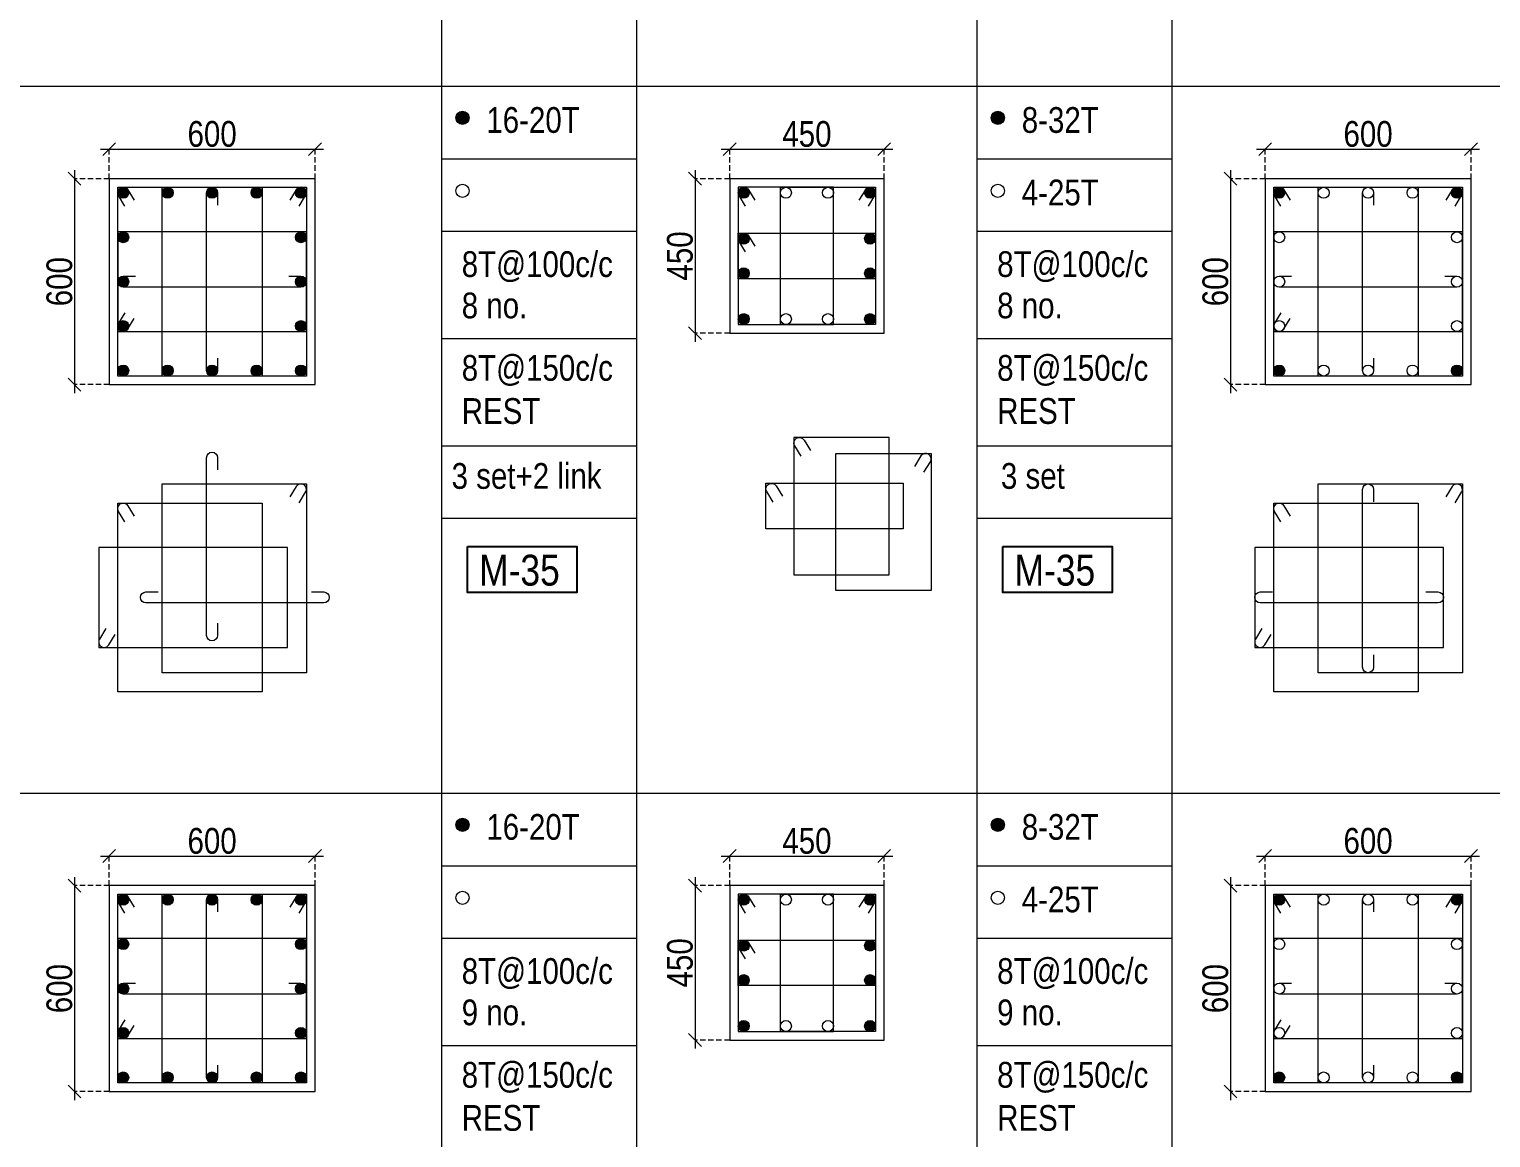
# Model space of a CAD drawing. Header units: millimetres. Extents: x 1112055 to 3390982, y -148532 to 766891.
# Drawn here: x 2287195 to 2304231, y 639480 to 652401 of the extents above; entities that cross this region are included whole.
import ezdxf
from ezdxf.enums import TextEntityAlignment as Align

# ---------------------------------------------------------------- set-up
doc = ezdxf.new("R2010")
doc.units = ezdxf.units.MM
doc.header["$PDMODE"] = 35
doc.header["$PDSIZE"] = -25
doc.linetypes.add('DASHED2', pattern=[0.375, 0.25, -0.125])
doc.linetypes.add('Hidden', pattern=[9.525, 6.35, -3.175])
for name, color, linetype, lineweight in [('B COL. SIZE DIM', 220, 'Continuous', 25), ('B COLSCH', 204, 'Continuous', 20), ('B COLUMN', 1, 'Hidden', 9), ('B STEEL', 34, 'Continuous', 15)]:
    doc.layers.add(name, color=color, linetype=linetype, lineweight=lineweight)
doc.layers.add('B TEXT', color=7, linetype='Continuous')
doc.styles.add('dim inside', font='romans.shx', dxfattribs={"width": 0.8, "height": 125})
doc.styles.add('SWINC', font='swissc.ttf')
doc.dimstyles.new('dim inside', dxfattribs={"dimtxt": 125, "dimasz": 100, "dimexe": 0, "dimexo": 0, "dimgap": 10, "dimtad": 0, "dimdec": 0, "dimzin": 0, "dimdsep": 46, "dimtxsty": 'dim inside', "dimblk": 'SMALL', "dimcen": 0.09, "dimadec": 0, "dimazin": 0, "dimtfac": 1, "dimtdec": 0, "dimtofl": 0, "dimtmove": 0, "dimatfit": 3, "dimfxl": 1, "dimtolj": 1, "dimtzin": 0, "dimarcsym": 2})

# ---------------------------------------------------------------- blocks, each defined once
blk = doc.blocks.new('_Oblique')
at = {"color": 0, "linetype": 'ByBlock', "lineweight": -2}
blk.add_line((-0.5, -0.5), (0.5, 0.5), dxfattribs=at)
blk = doc.blocks.new('*D3094')
at = {"layer": 'B COL. SIZE DIM', "color": 250, "lineweight": 9, "ltscale": 250, "transparency": 16777216}
blk.add_line((2288027, 642764), (2290627, 642764), dxfattribs=at)
at = {"layer": 'B COL. SIZE DIM', "color": 250, "linetype": 'DASHED2', "lineweight": 9, "ltscale": 250, "transparency": 16777216}
for p, q in [((2288127, 642419), (2288127, 642764)), ((2290527, 642419), (2290527, 642764))]:
    blk.add_line(p, q, dxfattribs=at)
at = {"layer": 'Defpoints', "color": 0, "transparency": 16777216}
for p in [(2290527, 642764), (2288127, 642419), (2290527, 642419)]:
    blk.add_point(p, dxfattribs=at)
at = {"layer": 'B COL. SIZE DIM', "color": 250, "lineweight": 9, "transparency": 16777216, "xscale": 150, "yscale": 150, "zscale": 150, "rotation": 180}
blk.add_blockref('_Oblique', (2288127, 642764), dxfattribs=at)
at = {"layer": 'B COL. SIZE DIM', "color": 250, "lineweight": 9, "transparency": 16777216, "xscale": 150, "yscale": 150, "zscale": 150}
blk.add_blockref('_Oblique', (2290527, 642764), dxfattribs=at)
at = {"layer": 'B COL. SIZE DIM', "color": 6, "transparency": 16777216, "insert": (2289327, 642939), "char_height": 300, "attachment_point": 5, "style": 'SWINC'}
blk.add_mtext('\\A1;600', dxfattribs=at)
blk = doc.blocks.new('*D3095')
at = {"layer": 'B COL. SIZE DIM', "color": 250, "lineweight": 9, "ltscale": 250, "transparency": 16777216}
blk.add_line((2287723, 642519), (2287723, 639919), dxfattribs=at)
at = {"layer": 'B COL. SIZE DIM', "color": 250, "linetype": 'DASHED2', "lineweight": 9, "ltscale": 250, "transparency": 16777216}
for p, q in [((2288127, 642419), (2287723, 642419)), ((2288127, 640019), (2287723, 640019))]:
    blk.add_line(p, q, dxfattribs=at)
at = {"layer": 'Defpoints', "color": 0, "transparency": 16777216}
for p in [(2288127, 642419), (2287723, 640019), (2288127, 640019)]:
    blk.add_point(p, dxfattribs=at)
at = {"layer": 'B COL. SIZE DIM', "color": 250, "lineweight": 9, "transparency": 16777216, "xscale": 150, "yscale": 150, "zscale": 150}
for p, rotation in [((2287723, 642419), 90), ((2287723, 640019), 270)]:
    blk.add_blockref('_Oblique', p, dxfattribs=dict(at, rotation=rotation))
at = {"layer": 'B COL. SIZE DIM', "color": 6, "transparency": 16777216, "insert": (2287548, 641219), "char_height": 300, "attachment_point": 5, "rotation": 90, "style": 'SWINC'}
blk.add_mtext('\\A1;600', dxfattribs=at)
blk = doc.blocks.new('*D3096')
at = {"layer": 'B COL. SIZE DIM', "color": 250, "lineweight": 9, "ltscale": 250, "transparency": 16777216}
blk.add_line((2288027, 651004), (2290627, 651004), dxfattribs=at)
at = {"layer": 'B COL. SIZE DIM', "color": 250, "linetype": 'DASHED2', "lineweight": 9, "ltscale": 250, "transparency": 16777216}
for p, q in [((2288127, 650659), (2288127, 651004)), ((2290527, 650659), (2290527, 651004))]:
    blk.add_line(p, q, dxfattribs=at)
at = {"layer": 'Defpoints', "color": 0, "transparency": 16777216}
for p in [(2290527, 651004), (2288127, 650659), (2290527, 650659)]:
    blk.add_point(p, dxfattribs=at)
at = {"layer": 'B COL. SIZE DIM', "color": 250, "lineweight": 9, "transparency": 16777216, "xscale": 150, "yscale": 150, "zscale": 150, "rotation": 180}
blk.add_blockref('_Oblique', (2288127, 651004), dxfattribs=at)
at = {"layer": 'B COL. SIZE DIM', "color": 250, "lineweight": 9, "transparency": 16777216, "xscale": 150, "yscale": 150, "zscale": 150}
blk.add_blockref('_Oblique', (2290527, 651004), dxfattribs=at)
at = {"layer": 'B COL. SIZE DIM', "color": 6, "transparency": 16777216, "insert": (2289327, 651179), "char_height": 300, "attachment_point": 5, "style": 'SWINC'}
blk.add_mtext('\\A1;600', dxfattribs=at)
blk = doc.blocks.new('*D3097')
at = {"layer": 'B COL. SIZE DIM', "color": 250, "lineweight": 9, "ltscale": 250, "transparency": 16777216}
blk.add_line((2287723, 650759), (2287723, 648159), dxfattribs=at)
at = {"layer": 'B COL. SIZE DIM', "color": 250, "linetype": 'DASHED2', "lineweight": 9, "ltscale": 250, "transparency": 16777216}
for p, q in [((2288127, 650659), (2287723, 650659)), ((2288127, 648259), (2287723, 648259))]:
    blk.add_line(p, q, dxfattribs=at)
at = {"layer": 'Defpoints', "color": 0, "transparency": 16777216}
for p in [(2288127, 650659), (2287723, 648259), (2288127, 648259)]:
    blk.add_point(p, dxfattribs=at)
at = {"layer": 'B COL. SIZE DIM', "color": 250, "lineweight": 9, "transparency": 16777216, "xscale": 150, "yscale": 150, "zscale": 150}
for p, rotation in [((2287723, 650659), 90), ((2287723, 648259), 270)]:
    blk.add_blockref('_Oblique', p, dxfattribs=dict(at, rotation=rotation))
at = {"layer": 'B COL. SIZE DIM', "color": 6, "transparency": 16777216, "insert": (2287548, 649459), "char_height": 300, "attachment_point": 5, "rotation": 90, "style": 'SWINC'}
blk.add_mtext('\\A1;600', dxfattribs=at)
blk = doc.blocks.new('*D3106')
at = {"layer": 'B COL. SIZE DIM', "color": 250, "lineweight": 9, "ltscale": 250, "transparency": 16777216}
blk.add_line((2295260, 642764), (2297260, 642764), dxfattribs=at)
at = {"layer": 'B COL. SIZE DIM', "color": 250, "linetype": 'DASHED2', "lineweight": 9, "ltscale": 250, "transparency": 16777216}
for p, q in [((2295360, 642419), (2295360, 642764)), ((2297160, 642419), (2297160, 642764))]:
    blk.add_line(p, q, dxfattribs=at)
at = {"layer": 'Defpoints', "color": 0, "transparency": 16777216}
for p in [(2297160, 642764), (2295360, 642419), (2297160, 642419)]:
    blk.add_point(p, dxfattribs=at)
at = {"layer": 'B COL. SIZE DIM', "color": 250, "lineweight": 9, "transparency": 16777216, "xscale": 150, "yscale": 150, "zscale": 150, "rotation": 180}
blk.add_blockref('_Oblique', (2295360, 642764), dxfattribs=at)
at = {"layer": 'B COL. SIZE DIM', "color": 250, "lineweight": 9, "transparency": 16777216, "xscale": 150, "yscale": 150, "zscale": 150}
blk.add_blockref('_Oblique', (2297160, 642764), dxfattribs=at)
at = {"layer": 'B COL. SIZE DIM', "color": 6, "transparency": 16777216, "insert": (2296260, 642939), "char_height": 300, "attachment_point": 5, "style": 'SWINC'}
blk.add_mtext('\\A1;450', dxfattribs=at)
blk = doc.blocks.new('*D3107')
at = {"layer": 'B COL. SIZE DIM', "color": 250, "lineweight": 9, "ltscale": 250, "transparency": 16777216}
blk.add_line((2294956, 642519), (2294956, 640519), dxfattribs=at)
at = {"layer": 'B COL. SIZE DIM', "color": 250, "linetype": 'DASHED2', "lineweight": 9, "ltscale": 250, "transparency": 16777216}
for p, q in [((2295360, 642419), (2294956, 642419)), ((2295360, 640619), (2294956, 640619))]:
    blk.add_line(p, q, dxfattribs=at)
at = {"layer": 'Defpoints', "color": 0, "transparency": 16777216}
for p in [(2295360, 642419), (2294956, 640619), (2295360, 640619)]:
    blk.add_point(p, dxfattribs=at)
at = {"layer": 'B COL. SIZE DIM', "color": 250, "lineweight": 9, "transparency": 16777216, "xscale": 150, "yscale": 150, "zscale": 150}
for p, rotation in [((2294956, 642419), 90), ((2294956, 640619), 270)]:
    blk.add_blockref('_Oblique', p, dxfattribs=dict(at, rotation=rotation))
at = {"layer": 'B COL. SIZE DIM', "color": 6, "transparency": 16777216, "insert": (2294781, 641519), "char_height": 300, "attachment_point": 5, "rotation": 90, "style": 'SWINC'}
blk.add_mtext('\\A1;450', dxfattribs=at)
blk = doc.blocks.new('*D3108')
at = {"layer": 'B COL. SIZE DIM', "color": 250, "lineweight": 9, "ltscale": 250, "transparency": 16777216}
blk.add_line((2295260, 651004), (2297260, 651004), dxfattribs=at)
at = {"layer": 'B COL. SIZE DIM', "color": 250, "linetype": 'DASHED2', "lineweight": 9, "ltscale": 250, "transparency": 16777216}
for p, q in [((2295360, 650659), (2295360, 651004)), ((2297160, 650659), (2297160, 651004))]:
    blk.add_line(p, q, dxfattribs=at)
at = {"layer": 'Defpoints', "color": 0, "transparency": 16777216}
for p in [(2297160, 651004), (2295360, 650659), (2297160, 650659)]:
    blk.add_point(p, dxfattribs=at)
at = {"layer": 'B COL. SIZE DIM', "color": 250, "lineweight": 9, "transparency": 16777216, "xscale": 150, "yscale": 150, "zscale": 150, "rotation": 180}
blk.add_blockref('_Oblique', (2295360, 651004), dxfattribs=at)
at = {"layer": 'B COL. SIZE DIM', "color": 250, "lineweight": 9, "transparency": 16777216, "xscale": 150, "yscale": 150, "zscale": 150}
blk.add_blockref('_Oblique', (2297160, 651004), dxfattribs=at)
at = {"layer": 'B COL. SIZE DIM', "color": 6, "transparency": 16777216, "insert": (2296260, 651179), "char_height": 300, "attachment_point": 5, "style": 'SWINC'}
blk.add_mtext('\\A1;450', dxfattribs=at)
blk = doc.blocks.new('*D3109')
at = {"layer": 'B COL. SIZE DIM', "color": 250, "lineweight": 9, "ltscale": 250, "transparency": 16777216}
blk.add_line((2294956, 650759), (2294956, 648759), dxfattribs=at)
at = {"layer": 'B COL. SIZE DIM', "color": 250, "linetype": 'DASHED2', "lineweight": 9, "ltscale": 250, "transparency": 16777216}
for p, q in [((2295360, 650659), (2294956, 650659)), ((2295360, 648859), (2294956, 648859))]:
    blk.add_line(p, q, dxfattribs=at)
at = {"layer": 'Defpoints', "color": 0, "transparency": 16777216}
for p in [(2295360, 650659), (2294956, 648859), (2295360, 648859)]:
    blk.add_point(p, dxfattribs=at)
at = {"layer": 'B COL. SIZE DIM', "color": 250, "lineweight": 9, "transparency": 16777216, "xscale": 150, "yscale": 150, "zscale": 150}
for p, rotation in [((2294956, 650659), 90), ((2294956, 648859), 270)]:
    blk.add_blockref('_Oblique', p, dxfattribs=dict(at, rotation=rotation))
at = {"layer": 'B COL. SIZE DIM', "color": 6, "transparency": 16777216, "insert": (2294781, 649759), "char_height": 300, "attachment_point": 5, "rotation": 90, "style": 'SWINC'}
blk.add_mtext('\\A1;450', dxfattribs=at)
blk = doc.blocks.new('*D3118')
at = {"layer": 'B COL. SIZE DIM', "color": 250, "lineweight": 9, "ltscale": 250, "transparency": 16777216}
blk.add_line((2301501, 642764), (2304101, 642764), dxfattribs=at)
at = {"layer": 'B COL. SIZE DIM', "color": 250, "linetype": 'DASHED2', "lineweight": 9, "ltscale": 250, "transparency": 16777216}
for p, q in [((2301601, 642419), (2301601, 642764)), ((2304001, 642419), (2304001, 642764))]:
    blk.add_line(p, q, dxfattribs=at)
at = {"layer": 'Defpoints', "color": 0, "transparency": 16777216}
for p in [(2304001, 642764), (2301601, 642419), (2304001, 642419)]:
    blk.add_point(p, dxfattribs=at)
at = {"layer": 'B COL. SIZE DIM', "color": 250, "lineweight": 9, "transparency": 16777216, "xscale": 150, "yscale": 150, "zscale": 150, "rotation": 180}
blk.add_blockref('_Oblique', (2301601, 642764), dxfattribs=at)
at = {"layer": 'B COL. SIZE DIM', "color": 250, "lineweight": 9, "transparency": 16777216, "xscale": 150, "yscale": 150, "zscale": 150}
blk.add_blockref('_Oblique', (2304001, 642764), dxfattribs=at)
at = {"layer": 'B COL. SIZE DIM', "color": 6, "transparency": 16777216, "insert": (2302801, 642939), "char_height": 300, "attachment_point": 5, "style": 'SWINC'}
blk.add_mtext('\\A1;600', dxfattribs=at)
blk = doc.blocks.new('*D3119')
at = {"layer": 'B COL. SIZE DIM', "color": 250, "lineweight": 9, "ltscale": 250, "transparency": 16777216}
blk.add_line((2301197, 642519), (2301197, 639919), dxfattribs=at)
at = {"layer": 'B COL. SIZE DIM', "color": 250, "linetype": 'DASHED2', "lineweight": 9, "ltscale": 250, "transparency": 16777216}
for p, q in [((2301601, 642419), (2301197, 642419)), ((2301601, 640019), (2301197, 640019))]:
    blk.add_line(p, q, dxfattribs=at)
at = {"layer": 'Defpoints', "color": 0, "transparency": 16777216}
for p in [(2301601, 642419), (2301197, 640019), (2301601, 640019)]:
    blk.add_point(p, dxfattribs=at)
at = {"layer": 'B COL. SIZE DIM', "color": 250, "lineweight": 9, "transparency": 16777216, "xscale": 150, "yscale": 150, "zscale": 150}
for p, rotation in [((2301197, 642419), 90), ((2301197, 640019), 270)]:
    blk.add_blockref('_Oblique', p, dxfattribs=dict(at, rotation=rotation))
at = {"layer": 'B COL. SIZE DIM', "color": 6, "transparency": 16777216, "insert": (2301022, 641219), "char_height": 300, "attachment_point": 5, "rotation": 90, "style": 'SWINC'}
blk.add_mtext('\\A1;600', dxfattribs=at)
blk = doc.blocks.new('*D3120')
at = {"layer": 'B COL. SIZE DIM', "color": 250, "lineweight": 9, "ltscale": 250, "transparency": 16777216}
blk.add_line((2301501, 651004), (2304101, 651004), dxfattribs=at)
at = {"layer": 'B COL. SIZE DIM', "color": 250, "linetype": 'DASHED2', "lineweight": 9, "ltscale": 250, "transparency": 16777216}
for p, q in [((2301601, 650659), (2301601, 651004)), ((2304001, 650659), (2304001, 651004))]:
    blk.add_line(p, q, dxfattribs=at)
at = {"layer": 'Defpoints', "color": 0, "transparency": 16777216}
for p in [(2304001, 651004), (2301601, 650659), (2304001, 650659)]:
    blk.add_point(p, dxfattribs=at)
at = {"layer": 'B COL. SIZE DIM', "color": 250, "lineweight": 9, "transparency": 16777216, "xscale": 150, "yscale": 150, "zscale": 150, "rotation": 180}
blk.add_blockref('_Oblique', (2301601, 651004), dxfattribs=at)
at = {"layer": 'B COL. SIZE DIM', "color": 250, "lineweight": 9, "transparency": 16777216, "xscale": 150, "yscale": 150, "zscale": 150}
blk.add_blockref('_Oblique', (2304001, 651004), dxfattribs=at)
at = {"layer": 'B COL. SIZE DIM', "color": 6, "transparency": 16777216, "insert": (2302801, 651179), "char_height": 300, "attachment_point": 5, "style": 'SWINC'}
blk.add_mtext('\\A1;600', dxfattribs=at)
blk = doc.blocks.new('*D3121')
at = {"layer": 'B COL. SIZE DIM', "color": 250, "lineweight": 9, "ltscale": 250, "transparency": 16777216}
blk.add_line((2301197, 650759), (2301197, 648159), dxfattribs=at)
at = {"layer": 'B COL. SIZE DIM', "color": 250, "linetype": 'DASHED2', "lineweight": 9, "ltscale": 250, "transparency": 16777216}
for p, q in [((2301601, 650659), (2301197, 650659)), ((2301601, 648259), (2301197, 648259))]:
    blk.add_line(p, q, dxfattribs=at)
at = {"layer": 'Defpoints', "color": 0, "transparency": 16777216}
for p in [(2301601, 650659), (2301197, 648259), (2301601, 648259)]:
    blk.add_point(p, dxfattribs=at)
at = {"layer": 'B COL. SIZE DIM', "color": 250, "lineweight": 9, "transparency": 16777216, "xscale": 150, "yscale": 150, "zscale": 150}
for p, rotation in [((2301197, 650659), 90), ((2301197, 648259), 270)]:
    blk.add_blockref('_Oblique', p, dxfattribs=dict(at, rotation=rotation))
at = {"layer": 'B COL. SIZE DIM', "color": 6, "transparency": 16777216, "insert": (2301022, 649459), "char_height": 300, "attachment_point": 5, "rotation": 90, "style": 'SWINC'}
blk.add_mtext('\\A1;600', dxfattribs=at)

msp = doc.modelspace()

# ---------------------------------------------------------------- hatches: boundary and pattern name
at = {"layer": 'B STEEL', "lineweight": 9, "ltscale": 0.5}
h = msp.add_hatch(color=34, dxfattribs=at)
edge = h.paths.add_edge_path()
edge.add_arc((2292245, 651368.1), 76.8, 0, 360)
h = msp.add_hatch(color=34, dxfattribs=at)
edge = h.paths.add_edge_path()
edge.add_arc((2298485.8, 651368.1), 76.8, 0, 360)
h = msp.add_hatch(color=34, dxfattribs=at)
edge = h.paths.add_edge_path()
edge.add_arc((2288290.6, 650494.9), 64, 0, 360)
h = msp.add_hatch(color=34, dxfattribs=at)
edge = h.paths.add_edge_path()
edge.add_arc((2288808.6, 650494.9), 64, 180, 540, ccw=False)
h = msp.add_hatch(color=34, dxfattribs=at)
edge = h.paths.add_edge_path()
edge.add_arc((2289326.6, 650494.9), 64, 180, 540, ccw=False)
h = msp.add_hatch(color=34, dxfattribs=at)
edge = h.paths.add_edge_path()
edge.add_arc((2289844.6, 650494.9), 64, 180, 540, ccw=False)
h = msp.add_hatch(color=34, dxfattribs=at)
edge = h.paths.add_edge_path()
edge.add_arc((2290362.6, 650494.9), 64, 180, 540, ccw=False)
h = msp.add_hatch(color=34, dxfattribs=at)
edge = h.paths.add_edge_path()
edge.add_arc((2295524.1, 650494.9), 64, 0, 360)
h = msp.add_hatch(color=34, dxfattribs=at)
edge = h.paths.add_edge_path()
edge.add_arc((2296996.1, 650494.9), 64, 180, 540, ccw=False)
h = msp.add_hatch(color=34, dxfattribs=at)
edge = h.paths.add_edge_path()
edge.add_arc((2301765, 650494.9), 64, 0, 360)
h = msp.add_hatch(color=34, dxfattribs=at)
edge = h.paths.add_edge_path()
edge.add_arc((2303836.9, 650494.9), 64, 180, 540, ccw=False)
h = msp.add_hatch(color=34, dxfattribs=at)
edge = h.paths.add_edge_path()
edge.add_arc((2288290.6, 649976.9), 64, 180, 540, ccw=False)
h = msp.add_hatch(color=34, dxfattribs=at)
edge = h.paths.add_edge_path()
edge.add_arc((2290362.6, 649976.9), 64, 180, 540, ccw=False)
at = {"layer": 'B STEEL'}
h = msp.add_hatch(color=34, dxfattribs=at)
edge = h.paths.add_edge_path()
edge.add_arc((2295524.1, 649960.5), 64, 0, 360)
h = msp.add_hatch(color=34, dxfattribs=at)
edge = h.paths.add_edge_path()
edge.add_arc((2296996.1, 649960.5), 64, 0, 360)
h = msp.add_hatch(color=34, dxfattribs=at)
edge = h.paths.add_edge_path()
edge.add_arc((2295524.1, 649557.4), 64, 0, 360)
h = msp.add_hatch(color=34, dxfattribs=at)
edge = h.paths.add_edge_path()
edge.add_arc((2296996.1, 649557.4), 64, 0, 360)
at = {"layer": 'B STEEL', "lineweight": 9, "ltscale": 0.5}
h = msp.add_hatch(color=34, dxfattribs=at)
edge = h.paths.add_edge_path()
edge.add_arc((2288290.6, 649458.9), 64, 180, 540, ccw=False)
h = msp.add_hatch(color=34, dxfattribs=at)
edge = h.paths.add_edge_path()
edge.add_arc((2290362.6, 649458.9), 64, 180, 540, ccw=False)
h = msp.add_hatch(color=34, dxfattribs=at)
edge = h.paths.add_edge_path()
edge.add_arc((2295524.1, 649023), 64, 0, 360, ccw=False)
h = msp.add_hatch(color=34, dxfattribs=at)
edge = h.paths.add_edge_path()
edge.add_arc((2296996.1, 649023), 64, -180, 180)
h = msp.add_hatch(color=34, dxfattribs=at)
edge = h.paths.add_edge_path()
edge.add_arc((2288290.6, 648941), 64, 180, 540, ccw=False)
h = msp.add_hatch(color=34, dxfattribs=at)
edge = h.paths.add_edge_path()
edge.add_arc((2290362.6, 648941), 64, 180, 540, ccw=False)
h = msp.add_hatch(color=34, dxfattribs=at)
edge = h.paths.add_edge_path()
edge.add_arc((2288290.6, 648423), 64, 0, 360, ccw=False)
h = msp.add_hatch(color=34, dxfattribs=at)
edge = h.paths.add_edge_path()
edge.add_arc((2288808.6, 648423), 64, 180, 540, ccw=False)
h = msp.add_hatch(color=34, dxfattribs=at)
edge = h.paths.add_edge_path()
edge.add_arc((2289326.6, 648423), 64, 180, 540, ccw=False)
h = msp.add_hatch(color=34, dxfattribs=at)
edge = h.paths.add_edge_path()
edge.add_arc((2289844.6, 648423), 64, 180, 540, ccw=False)
h = msp.add_hatch(color=34, dxfattribs=at)
edge = h.paths.add_edge_path()
edge.add_arc((2290362.6, 648423), 64, -180, 180)
h = msp.add_hatch(color=34, dxfattribs=at)
edge = h.paths.add_edge_path()
edge.add_arc((2301765, 648423), 64, 0, 360, ccw=False)
h = msp.add_hatch(color=34, dxfattribs=at)
edge = h.paths.add_edge_path()
edge.add_arc((2303836.9, 648423), 64, -180, 180)
h = msp.add_hatch(color=34, dxfattribs=at)
edge = h.paths.add_edge_path()
edge.add_arc((2292245, 643128.3), 76.8, 0, 360)
h = msp.add_hatch(color=34, dxfattribs=at)
edge = h.paths.add_edge_path()
edge.add_arc((2298485.8, 643128.3), 76.8, 0, 360)
h = msp.add_hatch(color=34, dxfattribs=at)
edge = h.paths.add_edge_path()
edge.add_arc((2288290.6, 642255.1), 64, 0, 360)
h = msp.add_hatch(color=34, dxfattribs=at)
edge = h.paths.add_edge_path()
edge.add_arc((2288808.6, 642255.1), 64, 180, 540, ccw=False)
h = msp.add_hatch(color=34, dxfattribs=at)
edge = h.paths.add_edge_path()
edge.add_arc((2289326.6, 642255.1), 64, 180, 540, ccw=False)
h = msp.add_hatch(color=34, dxfattribs=at)
edge = h.paths.add_edge_path()
edge.add_arc((2289844.6, 642255.1), 64, 180, 540, ccw=False)
h = msp.add_hatch(color=34, dxfattribs=at)
edge = h.paths.add_edge_path()
edge.add_arc((2290362.6, 642255.1), 64, 180, 540, ccw=False)
h = msp.add_hatch(color=34, dxfattribs=at)
edge = h.paths.add_edge_path()
edge.add_arc((2295524.1, 642255.1), 64, 0, 360)
h = msp.add_hatch(color=34, dxfattribs=at)
edge = h.paths.add_edge_path()
edge.add_arc((2296996.1, 642255.1), 64, 180, 540, ccw=False)
h = msp.add_hatch(color=34, dxfattribs=at)
edge = h.paths.add_edge_path()
edge.add_arc((2301765, 642255.1), 64, 0, 360)
h = msp.add_hatch(color=34, dxfattribs=at)
edge = h.paths.add_edge_path()
edge.add_arc((2303836.9, 642255.1), 64, 180, 540, ccw=False)
h = msp.add_hatch(color=34, dxfattribs=at)
edge = h.paths.add_edge_path()
edge.add_arc((2288290.6, 641737.1), 64, 180, 540, ccw=False)
h = msp.add_hatch(color=34, dxfattribs=at)
edge = h.paths.add_edge_path()
edge.add_arc((2290362.6, 641737.1), 64, 180, 540, ccw=False)
at = {"layer": 'B STEEL'}
h = msp.add_hatch(color=34, dxfattribs=at)
edge = h.paths.add_edge_path()
edge.add_arc((2295524.1, 641720.7), 64, 0, 360)
h = msp.add_hatch(color=34, dxfattribs=at)
edge = h.paths.add_edge_path()
edge.add_arc((2296996.1, 641720.7), 64, 0, 360)
at = {"layer": 'B STEEL', "lineweight": 9, "ltscale": 0.5}
h = msp.add_hatch(color=34, dxfattribs=at)
edge = h.paths.add_edge_path()
edge.add_arc((2288290.6, 641219.1), 64, 180, 540, ccw=False)
h = msp.add_hatch(color=34, dxfattribs=at)
edge = h.paths.add_edge_path()
edge.add_arc((2290362.6, 641219.1), 64, 180, 540, ccw=False)
at = {"layer": 'B STEEL'}
h = msp.add_hatch(color=34, dxfattribs=at)
edge = h.paths.add_edge_path()
edge.add_arc((2295524.1, 641317.5), 64, 0, 360)
h = msp.add_hatch(color=34, dxfattribs=at)
edge = h.paths.add_edge_path()
edge.add_arc((2296996.1, 641317.5), 64, 0, 360)
at = {"layer": 'B STEEL', "lineweight": 9, "ltscale": 0.5}
h = msp.add_hatch(color=34, dxfattribs=at)
edge = h.paths.add_edge_path()
edge.add_arc((2288290.6, 640701.1), 64, 180, 540, ccw=False)
h = msp.add_hatch(color=34, dxfattribs=at)
edge = h.paths.add_edge_path()
edge.add_arc((2290362.6, 640701.1), 64, 180, 540, ccw=False)
h = msp.add_hatch(color=34, dxfattribs=at)
edge = h.paths.add_edge_path()
edge.add_arc((2295524.1, 640783.1), 64, 0, 360, ccw=False)
h = msp.add_hatch(color=34, dxfattribs=at)
edge = h.paths.add_edge_path()
edge.add_arc((2296996.1, 640783.1), 64, -180, 180)
h = msp.add_hatch(color=34, dxfattribs=at)
edge = h.paths.add_edge_path()
edge.add_arc((2288290.6, 640183.1), 64, 0, 360, ccw=False)
h = msp.add_hatch(color=34, dxfattribs=at)
edge = h.paths.add_edge_path()
edge.add_arc((2288808.6, 640183.1), 64, 180, 540, ccw=False)
h = msp.add_hatch(color=34, dxfattribs=at)
edge = h.paths.add_edge_path()
edge.add_arc((2289326.6, 640183.1), 64, 180, 540, ccw=False)
h = msp.add_hatch(color=34, dxfattribs=at)
edge = h.paths.add_edge_path()
edge.add_arc((2289844.6, 640183.1), 64, 180, 540, ccw=False)
h = msp.add_hatch(color=34, dxfattribs=at)
edge = h.paths.add_edge_path()
edge.add_arc((2290362.6, 640183.1), 64, -180, 180)
h = msp.add_hatch(color=34, dxfattribs=at)
edge = h.paths.add_edge_path()
edge.add_arc((2301765, 640183.1), 64, 0, 360, ccw=False)
h = msp.add_hatch(color=34, dxfattribs=at)
edge = h.paths.add_edge_path()
edge.add_arc((2303836.9, 640183.1), 64, -180, 180)

# ---------------------------------------------------------------- linework, layer by layer
at = {"layer": 'B COLSCH', "color": 250, "lineweight": 0}
for p, q in [((2291998.7, 676456), (2291998.7, 627016.9)), ((2294273.1, 676456), (2294273.1, 618141.8)), ((2298239.5, 676456), (2298239.5, 627016.9)), ((2300513.9, 676456), (2300513.9, 618141.8)), ((2203002.6, 651736.4), (2375997.6, 651736.4)), ((2291998.7, 650891.4), (2294273.1, 650891.4)), ((2298239.5, 650891.4), (2300513.9, 650891.4)), ((2291998.7, 650046.4), (2294273.1, 650046.4)), ((2298239.5, 650046.4), (2300513.9, 650046.4)), ((2291998.7, 648796.7), (2294273.1, 648796.7)), ((2298239.5, 648796.7), (2300513.9, 648796.7)), ((2291998.7, 647546.9), (2294273.1, 647546.9)), ((2298239.5, 647546.9), (2300513.9, 647546.9)), ((2291998.7, 646701.9), (2294273.1, 646701.9)), ((2298239.5, 646701.9), (2300513.9, 646701.9)), ((2203002.6, 643496.6), (2375997.6, 643496.6)), ((2291998.7, 642651.6), (2294273.1, 642651.6)), ((2298239.5, 642651.6), (2300513.9, 642651.6)), ((2291998.7, 641806.6), (2294273.1, 641806.6)), ((2298239.5, 641806.6), (2300513.9, 641806.6)), ((2291998.7, 640556.8), (2294273.1, 640556.8)), ((2298239.5, 640556.8), (2300513.9, 640556.8))]:
    msp.add_line(p, q, dxfattribs=at)
at = {"layer": 'B COLUMN', "color": 1, "linetype": 'ByBlock', "lineweight": 20}
for points in [[(2288126.6, 648258.9), (2290526.6, 648258.9), (2290526.6, 650658.9), (2288126.6, 650658.9)], [(2295360.1, 648858.9), (2297160.1, 648858.9), (2297160.1, 650658.9), (2295360.1, 650658.9)], [(2301600.9, 648258.9), (2304000.9, 648258.9), (2304000.9, 650658.9), (2301600.9, 650658.9)], [(2288126.6, 640019.1), (2290526.6, 640019.1), (2290526.6, 642419.1), (2288126.6, 642419.1)], [(2295360.1, 640619.1), (2297160.1, 640619.1), (2297160.1, 642419.1), (2295360.1, 642419.1)], [(2301600.9, 640019.1), (2304000.9, 640019.1), (2304000.9, 642419.1), (2301600.9, 642419.1)]]:
    msp.add_lwpolyline(points, close=True, dxfattribs=at)
at = {"layer": 'B STEEL', "color": 34, "lineweight": 9, "ltscale": 0.5}
for points in [[(2288310.8, 650339.9), (2288236.1, 650461.4, -1), (2288345.1, 650528.5), (2288419.9, 650407)], [(2289390.6, 648565.6), (2289390.6, 648423, -1), (2289262.6, 648423), (2289262.6, 650494.9, -1), (2289390.6, 650494.9), (2289390.6, 650352.3)], [(2290342.3, 650339.9), (2290417.1, 650461.4, 1), (2290308, 650528.5), (2290233.3, 650407)], [(2295544.4, 650339.9), (2295469.6, 650461.4, -1), (2295578.7, 650528.5), (2295653.4, 650407)], [(2296975.9, 650339.9), (2297050.6, 650461.4, 1), (2296941.6, 650528.5), (2296866.8, 650407)], [(2301785.2, 650339.9), (2301710.4, 650461.4, -1), (2301819.5, 650528.5), (2301894.2, 650407)], [(2302865, 648565.6), (2302865, 648423, -1), (2302736.9, 648423), (2302736.9, 650494.9, -1), (2302865, 650494.9), (2302865, 650352.3)], [(2303816.7, 650339.9), (2303891.4, 650461.4, 1), (2303782.4, 650528.5), (2303707.6, 650407)], [(2295544.4, 649805.5), (2295469.6, 649927, -1), (2295578.7, 649994.1), (2295653.4, 649872.6)], [(2290219.9, 649523), (2290362.6, 649523, -1), (2290362.6, 649394.9), (2288290.6, 649394.9, -1), (2288290.6, 649523), (2288433.2, 649523)], [(2303694.3, 649523), (2303836.9, 649523, -1), (2303836.9, 649394.9), (2301765, 649394.9, -1), (2301765, 649523), (2301907.6, 649523)], [(2288310.8, 649096), (2288236.1, 648974.5, 1), (2288345.1, 648907.4), (2288419.9, 649028.9)], [(2301785.2, 649096), (2301710.4, 648974.5, 1), (2301819.5, 648907.4), (2301894.2, 649028.9)], [(2296192.5, 647424.2), (2296117.7, 647545.7, -1), (2296226.7, 647612.8), (2296301.5, 647491.3)], [(2289390.6, 645478.1), (2289390.6, 645335.5, -1), (2289262.6, 645335.5), (2289262.6, 647407.4, -1), (2289390.6, 647407.4), (2289390.6, 647264.8)], [(2297623.9, 647238.6), (2297698.7, 647360, 1), (2297589.7, 647427.2), (2297514.9, 647305.7)], [(2290342.3, 646882.1), (2290417.1, 647003.6, 1), (2290308, 647070.7), (2290233.3, 646949.2)], [(2295866.6, 646889.8), (2295791.8, 647011.3, -1), (2295900.9, 647078.4), (2295975.6, 646956.9)], [(2302865, 645107.8), (2302865, 644965.2, -1), (2302736.9, 644965.2), (2302736.9, 647037.2, -1), (2302865, 647037.2), (2302865, 646894.5)], [(2303816.7, 646882.1), (2303891.4, 647003.6, 1), (2303782.4, 647070.7), (2303707.6, 646949.2)], [(2288310.8, 646659), (2288236.1, 646780.5, -1), (2288345.1, 646847.6), (2288419.9, 646726.2)], [(2301785.2, 646659), (2301710.4, 646780.5, -1), (2301819.5, 646847.6), (2301894.2, 646726.2)], [(2290485.5, 645842.1), (2290628.1, 645842.1, -1), (2290628.1, 645714.1), (2288556.2, 645714.1, -1), (2288556.2, 645842.1), (2288698.8, 645842.1)], [(2303473, 645842.1), (2303615.6, 645842.1, -1), (2303615.6, 645714.1), (2301543.7, 645714.1, -1), (2301543.7, 645842.1), (2301686.3, 645842.1)], [(2288089.6, 645415.1), (2288014.8, 645293.7, 1), (2288123.8, 645226.6), (2288198.6, 645348)], [(2301563.9, 645415.1), (2301489.2, 645293.7, 1), (2301598.2, 645226.6), (2301673, 645348)], [(2288310.8, 642100), (2288236.1, 642221.5, -1), (2288345.1, 642288.6), (2288419.9, 642167.2)], [(2289390.6, 640325.8), (2289390.6, 640183.1, -1), (2289262.6, 640183.1), (2289262.6, 642255.1, -1), (2289390.6, 642255.1), (2289390.6, 642112.4)], [(2290342.3, 642100), (2290417.1, 642221.5, 1), (2290308, 642288.6), (2290233.3, 642167.2)], [(2295544.4, 642100), (2295469.6, 642221.5, -1), (2295578.7, 642288.6), (2295653.4, 642167.2)], [(2296975.9, 642100), (2297050.6, 642221.5, 1), (2296941.6, 642288.6), (2296866.8, 642167.2)], [(2301785.2, 642100), (2301710.4, 642221.5, -1), (2301819.5, 642288.6), (2301894.2, 642167.2)], [(2302865, 640325.8), (2302865, 640183.1, -1), (2302736.9, 640183.1), (2302736.9, 642255.1, -1), (2302865, 642255.1), (2302865, 642112.4)], [(2303816.7, 642100), (2303891.4, 642221.5, 1), (2303782.4, 642288.6), (2303707.6, 642167.2)], [(2295544.4, 641565.7), (2295469.6, 641687.1, -1), (2295578.7, 641754.2), (2295653.4, 641632.8)], [(2290219.9, 641283.1), (2290362.6, 641283.1, -1), (2290362.6, 641155.1), (2288290.6, 641155.1, -1), (2288290.6, 641283.1), (2288433.2, 641283.1)], [(2303694.3, 641283.1), (2303836.9, 641283.1, -1), (2303836.9, 641155.1), (2301765, 641155.1, -1), (2301765, 641283.1), (2301907.6, 641283.1)], [(2288310.8, 640856.1), (2288236.1, 640734.7, 1), (2288345.1, 640667.6), (2288419.9, 640789)], [(2301785.2, 640856.1), (2301710.4, 640734.7, 1), (2301819.5, 640667.6), (2301894.2, 640789)]]:
    msp.add_lwpolyline(points, format="xyb", dxfattribs=at)
for points in [[(2289908.6, 650558.9), (2289908.6, 648358.9), (2288226.6, 648358.9), (2288226.6, 650558.9)], [(2290426.6, 650558.9), (2290426.6, 648358.9), (2288744.6, 648358.9), (2288744.6, 650558.9)], [(2295460.1, 648958.9), (2296569.5, 648958.9), (2296569.5, 650558.9), (2295460.1, 650558.9)], [(2297060.1, 648958.9), (2295950.8, 648958.9), (2295950.8, 650558.9), (2297060.1, 650558.9)], [(2303383, 650558.9), (2303383, 648358.9), (2301700.9, 648358.9), (2301700.9, 650558.9)], [(2303900.9, 650558.9), (2303900.9, 648358.9), (2302218.9, 648358.9), (2302218.9, 650558.9)], [(2288226.6, 648876.9), (2290426.6, 648876.9), (2290426.6, 650041), (2288226.6, 650041)], [(2295460.1, 650024.6), (2297060.1, 650024.6), (2297060.1, 649493.3), (2295460.1, 649493.3)], [(2301700.9, 648876.9), (2303900.9, 648876.9), (2303900.9, 650041), (2301700.9, 650041)], [(2296108.2, 646043.2), (2297217.5, 646043.2), (2297217.5, 647643.2), (2296108.2, 647643.2)], [(2297708.2, 645857.6), (2296598.8, 645857.6), (2296598.8, 647457.6), (2297708.2, 647457.6)], [(2290426.6, 647101.2), (2290426.6, 644901.2), (2288744.6, 644901.2), (2288744.6, 647101.2)], [(2295782.3, 647108.8), (2297382.3, 647108.8), (2297382.3, 646577.6), (2295782.3, 646577.6)], [(2303900.9, 647101.2), (2303900.9, 644901.2), (2302218.9, 644901.2), (2302218.9, 647101.2)], [(2289908.6, 646878.1), (2289908.6, 644678.1), (2288226.6, 644678.1), (2288226.6, 646878.1)], [(2303383, 646878.1), (2303383, 644678.1), (2301700.9, 644678.1), (2301700.9, 646878.1)], [(2288005.3, 645196.1), (2290205.3, 645196.1), (2290205.3, 646360.1), (2288005.3, 646360.1)], [(2301479.7, 645196.1), (2303679.7, 645196.1), (2303679.7, 646360.1), (2301479.7, 646360.1)], [(2289908.6, 642319.1), (2289908.6, 640119.1), (2288226.6, 640119.1), (2288226.6, 642319.1)], [(2290426.6, 642319.1), (2290426.6, 640119.1), (2288744.6, 640119.1), (2288744.6, 642319.1)], [(2295460.1, 640719.1), (2296569.5, 640719.1), (2296569.5, 642319.1), (2295460.1, 642319.1)], [(2297060.1, 640719.1), (2295950.8, 640719.1), (2295950.8, 642319.1), (2297060.1, 642319.1)], [(2303383, 642319.1), (2303383, 640119.1), (2301700.9, 640119.1), (2301700.9, 642319.1)], [(2303900.9, 642319.1), (2303900.9, 640119.1), (2302218.9, 640119.1), (2302218.9, 642319.1)], [(2288226.6, 640637.1), (2290426.6, 640637.1), (2290426.6, 641801.1), (2288226.6, 641801.1)], [(2295460.1, 641784.7), (2297060.1, 641784.7), (2297060.1, 641253.5), (2295460.1, 641253.5)], [(2301700.9, 640637.1), (2303900.9, 640637.1), (2303900.9, 641801.1), (2301700.9, 641801.1)]]:
    msp.add_lwpolyline(points, close=True, dxfattribs=at)
for centre, radius in [((2292245, 651368.1), 76.8), ((2298485.8, 651368.1), 76.8), ((2288290.6, 650494.9), 64), ((2288808.6, 650494.9), 64), ((2289326.6, 650494.9), 64), ((2289844.6, 650494.9), 64), ((2290362.6, 650494.9), 64), ((2292245, 650517.8), 76.8), ((2295524.1, 650494.9), 64), ((2296014.8, 650494.9), 64), ((2296505.5, 650494.9), 64), ((2296996.1, 650494.9), 64), ((2298485.8, 650517.8), 76.8), ((2301765, 650494.9), 64), ((2302283, 650494.9), 64), ((2302800.9, 650494.9), 64), ((2303318.9, 650494.9), 64), ((2303836.9, 650494.9), 64), ((2288290.6, 649976.9), 64), ((2290362.6, 649976.9), 64), ((2295524.1, 649960.5), 64), ((2296996.1, 649960.5), 64), ((2301765, 649976.9), 64), ((2303836.9, 649976.9), 64), ((2295524.1, 649557.4), 64), ((2296996.1, 649557.4), 64), ((2288290.6, 649458.9), 64), ((2290362.6, 649458.9), 64), ((2301765, 649458.9), 64), ((2303836.9, 649458.9), 64), ((2295524.1, 649023), 64), ((2296014.8, 649023), 64), ((2296505.5, 649023), 64), ((2296996.1, 649023), 64), ((2288290.6, 648941), 64), ((2290362.6, 648941), 64), ((2301765, 648941), 64), ((2303836.9, 648941), 64), ((2288290.6, 648423), 64), ((2288808.6, 648423), 64), ((2289326.6, 648423), 64), ((2289844.6, 648423), 64), ((2290362.6, 648423), 64), ((2301765, 648423), 64), ((2302283, 648423), 64), ((2302800.9, 648423), 64), ((2303318.9, 648423), 64), ((2303836.9, 648423), 64), ((2292245, 643128.3), 76.8), ((2298485.8, 643128.3), 76.8), ((2288290.6, 642255.1), 64), ((2288808.6, 642255.1), 64), ((2289326.6, 642255.1), 64), ((2289844.6, 642255.1), 64), ((2290362.6, 642255.1), 64), ((2292245, 642278), 76.8), ((2295524.1, 642255.1), 64), ((2296014.8, 642255.1), 64), ((2296505.5, 642255.1), 64), ((2296996.1, 642255.1), 64), ((2298485.8, 642278), 76.8), ((2301765, 642255.1), 64), ((2302283, 642255.1), 64), ((2302800.9, 642255.1), 64), ((2303318.9, 642255.1), 64), ((2303836.9, 642255.1), 64), ((2288290.6, 641737.1), 64), ((2290362.6, 641737.1), 64), ((2295524.1, 641720.7), 64), ((2296996.1, 641720.7), 64), ((2301765, 641737.1), 64), ((2303836.9, 641737.1), 64), ((2288290.6, 641219.1), 64), ((2290362.6, 641219.1), 64), ((2295524.1, 641317.5), 64), ((2296996.1, 641317.5), 64), ((2301765, 641219.1), 64), ((2303836.9, 641219.1), 64), ((2288290.6, 640701.1), 64), ((2290362.6, 640701.1), 64), ((2295524.1, 640783.1), 64), ((2296014.8, 640783.1), 64), ((2296505.5, 640783.1), 64), ((2296996.1, 640783.1), 64), ((2301765, 640701.1), 64), ((2303836.9, 640701.1), 64), ((2288290.6, 640183.1), 64), ((2288808.6, 640183.1), 64), ((2289326.6, 640183.1), 64), ((2289844.6, 640183.1), 64), ((2290362.6, 640183.1), 64), ((2301765, 640183.1), 64), ((2302283, 640183.1), 64), ((2302800.9, 640183.1), 64), ((2303318.9, 640183.1), 64), ((2303836.9, 640183.1), 64)]:
    msp.add_circle(centre, radius, dxfattribs=at)
at = {"layer": 'B TEXT', "color": 1}
for points in [[(2292302.3, 646372.9), (2293576.9, 646372.9), (2293576.9, 645834.9), (2292302.3, 645834.9)], [(2298543.1, 646372.9), (2299817.7, 646372.9), (2299817.7, 645834.9), (2298543.1, 645834.9)]]:
    msp.add_lwpolyline(points, close=True, dxfattribs=at)

# ---------------------------------------------------------------- texts
at = {"layer": 'B TEXT', "style": 'SWINC'}
for s, p in [('16-20T', (2292523.5, 651193.5)), ('8-32T', (2298764.3, 651193.5)), ('4-25T', (2298764.3, 650348.6)), ('8T@100c/c', (2292236.5, 649513.7)), ('8T@100c/c', (2298477.3, 649513.7)), ('8 no.', (2292236.5, 649031.9)), ('8 no.', (2298477.3, 649031.9)), ('8T@150c/c', (2292236.5, 648303.8)), ('8T@150c/c', (2298477.3, 648303.8)), ('REST', (2292236.5, 647801.4)), ('REST', (2298477.3, 647801.4)), ('3 set+2 link', (2292118.2, 647044.4)), ('3 set', (2298521.2, 647044.4)), ('16-20T', (2292523.5, 642953.7)), ('8-32T', (2298764.3, 642953.7)), ('4-25T', (2298764.3, 642108.7)), ('8T@100c/c', (2292236.5, 641273.9)), ('8T@100c/c', (2298477.3, 641273.9)), ('9 no.', (2292236.5, 640792.1)), ('9 no.', (2298477.3, 640792.1)), ('8T@150c/c', (2292236.5, 640064)), ('8T@150c/c', (2298477.3, 640064)), ('REST', (2292236.5, 639561.6)), ('REST', (2298477.3, 639561.6))]:
    msp.add_text(s, height=300, dxfattribs=at).set_placement(p)
at = {"layer": 'B TEXT', "color": 1, "style": 'SWINC'}
for p in [(2292439.7, 645808.3), (2298680.5, 645808.3)]:
    msp.add_text('M-35', height=360, dxfattribs=at).set_placement(p, align=Align.BOTTOM_LEFT)

# ---------------------------------------------------------------- dimensions: what is measured, and where the dimension line sits
at = {"layer": 'B COL. SIZE DIM', "color": 250, "ltscale": 250}
for base, p1, p2, picture, middle in [((2290526.6, 651003.9), (2288126.6, 650658.9), (2290526.6, 650658.9), '*D3096', (2289326.6, 651178.9)), ((2297160.1, 651003.9), (2295360.1, 650658.9), (2297160.1, 650658.9), '*D3108', (2296260.1, 651178.9)), ((2304000.9, 651003.9), (2301600.9, 650658.9), (2304000.9, 650658.9), '*D3120', (2302800.9, 651178.9)), ((2290526.6, 642764), (2288126.6, 642419.1), (2290526.6, 642419.1), '*D3094', (2289326.6, 642939)), ((2297160.1, 642764), (2295360.1, 642419.1), (2297160.1, 642419.1), '*D3106', (2296260.1, 642939)), ((2304000.9, 642764), (2301600.9, 642419.1), (2304000.9, 642419.1), '*D3118', (2302800.9, 642939))]:
    dim = msp.add_linear_dim(base=base, p1=p1, p2=p2, dimstyle='dim inside', override={"dimtxt": 300, "dimasz": 150, "dimgap": 25, "dimtad": 3, "dimlfac": 0.25, "dimtxsty": 'SWINC', "dimblk1": 'Oblique', "dimblk2": 'Oblique', "dimsah": 1, "dimdle": 100, "dimclrd": 250, "dimclre": 250, "dimclrt": 6, "dimfxl": 1000, "dimlwd": 9, "dimlwe": 9}, dxfattribs=at)
    dim.commit()
    dim.dimension.update_dxf_attribs({"geometry": picture, "text_midpoint": middle})
for base, p1, p2, picture, middle in [((2287722.7, 648258.9), (2288126.6, 650658.9), (2288126.6, 648258.9), '*D3097', (2287547.7, 649458.9)), ((2294956.2, 648858.9), (2295360.1, 650658.9), (2295360.1, 648858.9), '*D3109', (2294781.2, 649758.9)), ((2301197.1, 648258.9), (2301600.9, 650658.9), (2301600.9, 648258.9), '*D3121', (2301022.1, 649458.9)), ((2287722.7, 640019.1), (2288126.6, 642419.1), (2288126.6, 640019.1), '*D3095', (2287547.7, 641219.1)), ((2294956.2, 640619.1), (2295360.1, 642419.1), (2295360.1, 640619.1), '*D3107', (2294781.2, 641519.1)), ((2301197.1, 640019.1), (2301600.9, 642419.1), (2301600.9, 640019.1), '*D3119', (2301022.1, 641219.1))]:
    dim = msp.add_linear_dim(base=base, p1=p1, p2=p2, angle=90, dimstyle='dim inside', override={"dimtxt": 300, "dimasz": 150, "dimgap": 25, "dimtad": 3, "dimlfac": 0.25, "dimtxsty": 'SWINC', "dimblk1": 'Oblique', "dimblk2": 'Oblique', "dimsah": 1, "dimdle": 100, "dimclrd": 250, "dimclre": 250, "dimclrt": 6, "dimfxl": 1000, "dimlwd": 9, "dimlwe": 9}, dxfattribs=at)
    dim.commit()
    dim.dimension.update_dxf_attribs({"geometry": picture, "text_midpoint": middle})

doc.saveas('drawing.dxf')
